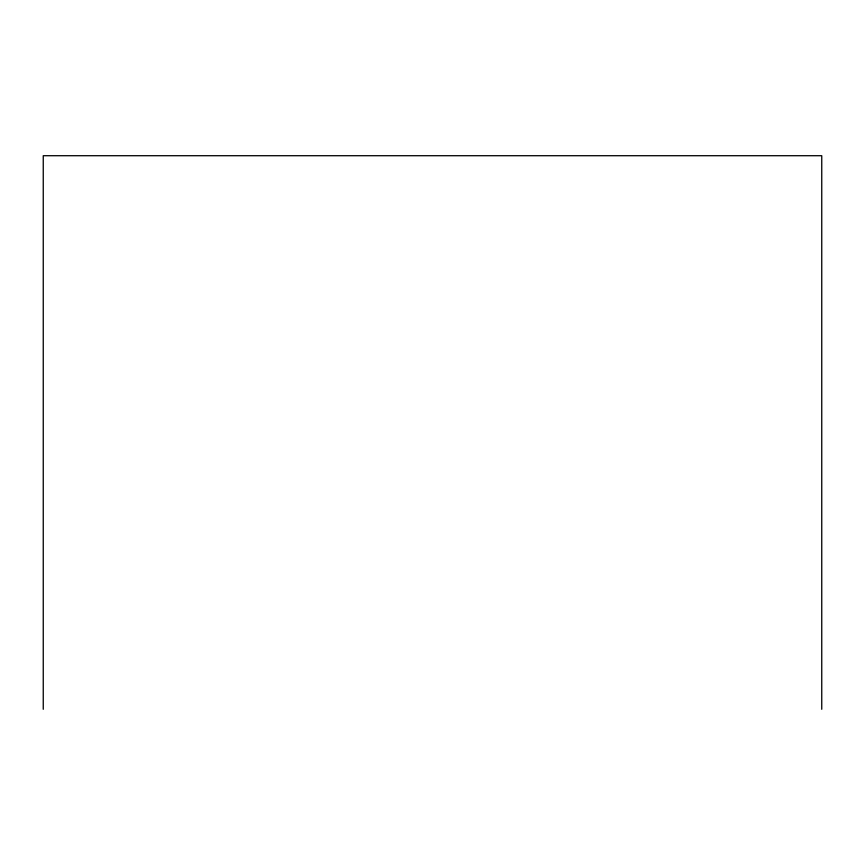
<?xml version="1.0" encoding="UTF-8"?>
<svg xmlns="http://www.w3.org/2000/svg" width="865" height="865" viewBox="0 0 865 865"><rect width="100%" height="100%" fill="white"/><g stroke="black" fill="none" stroke-linecap="round" stroke-linejoin="round"><path stroke-width="1.3" d="M821.75 709.289L821.75 155.711L43.25 155.711L43.25 709.289"/></g></svg>
